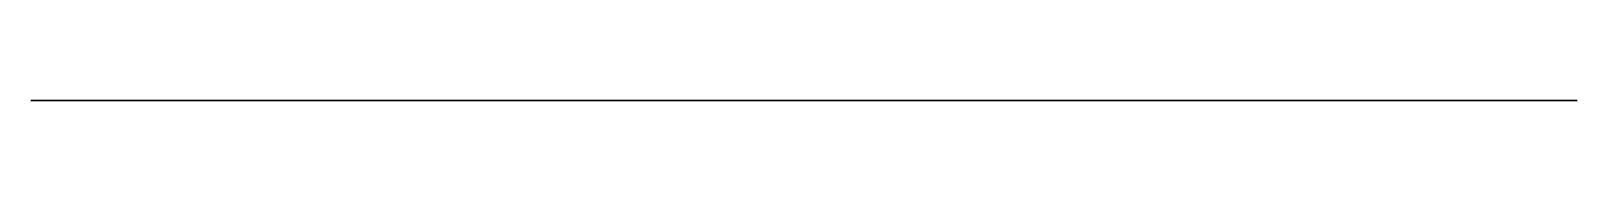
# Model space of a CAD drawing. Header units: millimetres. Extents: x 12.5 to 23.7, y 0 to 0.
import ezdxf

# ---------------------------------------------------------------- set-up
doc = ezdxf.new("R2010")
doc.units = ezdxf.units.MM
doc.layers.get('0').update_dxf_attribs({"color": 194, "true_color": 0x551cb1})

msp = doc.modelspace()

# ---------------------------------------------------------------- linework, layer by layer
at = {"color": 251, "true_color": 0x565656}
msp.add_polyline3d([(17.011, 0, 118.824), (17.053, 0, 116.588), (17.19, 0, 114.355), (17.441, 0, 112.143), (17.823, 0, 109.968), (18.069, 0, 108.9), (18.354, 0, 107.847), (18.681, 0, 106.813), (19.051, 0, 105.798), (19.467, 0, 104.806), (19.931, 0, 103.837), (20.446, 0, 102.895), (21.013, 0, 101.982), (21.936, 0, 100.553), (22.359, 0, 99.858), (22.56, 0, 99.506), (22.745, 0, 99.149), (22.907, 0, 98.787), (22.979, 0, 98.604), (23.042, 0, 98.419), (23.097, 0, 98.232), (23.143, 0, 98.044), (23.178, 0, 97.853), (23.203, 0, 97.661), (23.216, 0, 97.492), (23.222, 0, 97.324), (23.222, 0, 97.155), (23.215, 0, 96.987), (23.202, 0, 96.818), (23.182, 0, 96.651), (23.156, 0, 96.484), (23.124, 0, 96.319), (23.085, 0, 96.154), (23.04, 0, 95.992), (22.989, 0, 95.831), (22.932, 0, 95.672), (22.868, 0, 95.516), (22.799, 0, 95.362), (22.723, 0, 95.211), (22.642, 0, 95.063), (22.526, 0, 94.871), (22.4, 0, 94.685), (22.266, 0, 94.505), (22.124, 0, 94.332), (21.974, 0, 94.166), (21.815, 0, 94.01), (21.648, 0, 93.862), (21.474, 0, 93.724), (21.364, 0, 93.648), (21.25, 0, 93.577), (21.014, 0, 93.445), (20.826, 0, 93.35), (20.733, 0, 93.301), (20.644, 0, 93.25), (20.603, 0, 93.222), (20.563, 0, 93.194), (20.525, 0, 93.164), (20.508, 0, 93.148), (20.491, 0, 93.132), (20.475, 0, 93.115), (20.46, 0, 93.098), (20.445, 0, 93.08), (20.432, 0, 93.062), (20.419, 0, 93.043), (20.408, 0, 93.024), (20.397, 0, 93.004), (20.388, 0, 92.983), (20.378, 0, 92.957), (20.369, 0, 92.929), (20.361, 0, 92.902), (20.355, 0, 92.873), (20.35, 0, 92.845), (20.346, 0, 92.816), (20.344, 0, 92.787), (20.343, 0, 92.758), (20.343, 0, 92.729), (20.345, 0, 92.7), (20.349, 0, 92.672), (20.353, 0, 92.643), (20.36, 0, 92.615), (20.367, 0, 92.588), (20.377, 0, 92.561), (20.387, 0, 92.534), (20.397, 0, 92.514), (20.408, 0, 92.494), (20.419, 0, 92.475), (20.432, 0, 92.457), (20.446, 0, 92.439), (20.46, 0, 92.422), (20.476, 0, 92.405), (20.492, 0, 92.389), (20.509, 0, 92.373), (20.526, 0, 92.358), (20.564, 0, 92.329), (20.604, 0, 92.302), (20.646, 0, 92.276), (20.735, 0, 92.228), (20.83, 0, 92.184), (21.024, 0, 92.1), (21.273, 0, 91.99), (21.395, 0, 91.931), (21.515, 0, 91.866), (21.701, 0, 91.752), (21.881, 0, 91.628), (22.055, 0, 91.495), (22.222, 0, 91.354), (22.384, 0, 91.201), (22.538, 0, 91.04), (22.684, 0, 90.872), (22.821, 0, 90.696), (22.948, 0, 90.513), (23.066, 0, 90.324), (23.173, 0, 90.129), (23.27, 0, 89.928), (23.352, 0, 89.731), (23.422, 0, 89.53), (23.48, 0, 89.325), (23.528, 0, 89.116), (23.567, 0, 88.904), (23.598, 0, 88.69), (23.638, 0, 88.253), (23.66, 0, 87.361), (23.653, 0, 86.463), (23.653, 0, 20.067), (12.507, 0, 20.067), (12.507, 0, 125.378), (14.108, 0, 125.379), (14.656, 0, 125.37), (14.927, 0, 125.352), (15.192, 0, 125.319), (15.319, 0, 125.295), (15.443, 0, 125.263), (15.565, 0, 125.224), (15.684, 0, 125.179), (15.799, 0, 125.126), (15.911, 0, 125.068), (16.019, 0, 125.002), (16.122, 0, 124.931), (16.221, 0, 124.853), (16.315, 0, 124.77), (16.404, 0, 124.682), (16.488, 0, 124.587), (16.566, 0, 124.488), (16.637, 0, 124.384), (16.703, 0, 124.275), (16.761, 0, 124.161), (16.804, 0, 124.066), (16.841, 0, 123.97), (16.874, 0, 123.872), (16.902, 0, 123.773), (16.927, 0, 123.672), (16.948, 0, 123.57), (16.98, 0, 123.362), (17.001, 0, 123.151), (17.013, 0, 122.938), (17.021, 0, 122.51)], close=True, dxfattribs=at)

doc.saveas('drawing.dxf')
